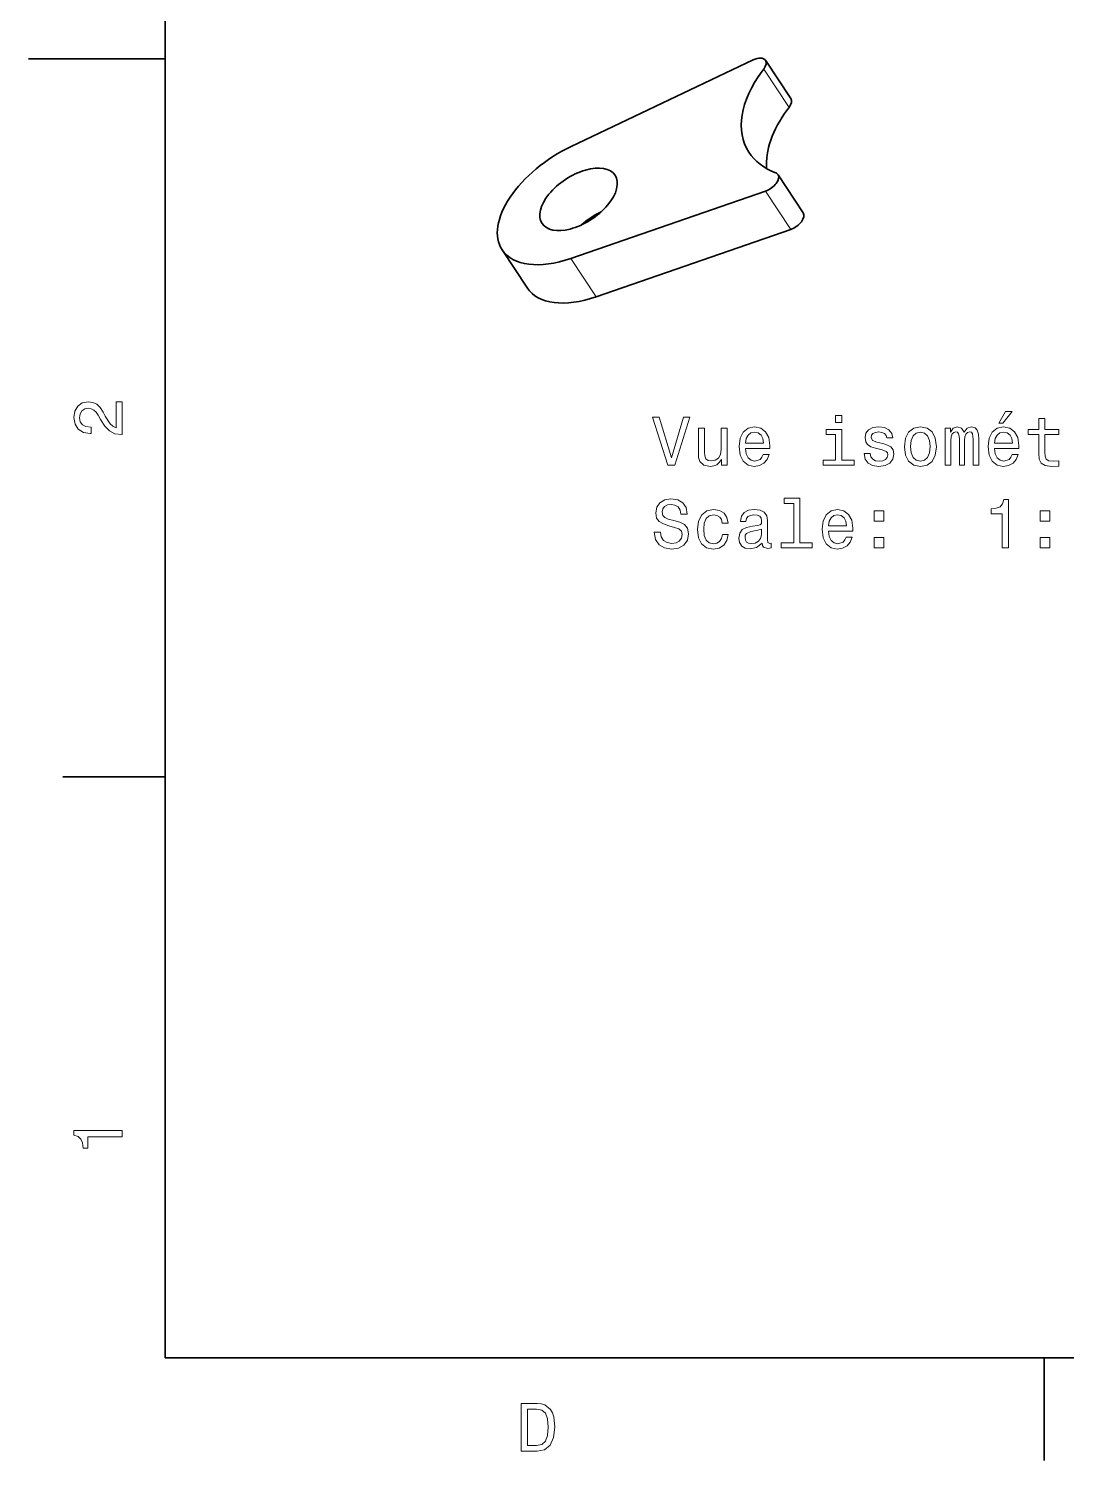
# Model space of a CAD drawing. Extents: x 0 to 297, y 0 to 210.
# Drawn here: x 0 to 75.9, y 2.5 to 107.2 of the extents above; entities that cross this region are included whole.
import ezdxf

# ---------------------------------------------------------------- set-up
doc = ezdxf.new("R2010")
doc.units = 0

msp = doc.modelspace()

# ---------------------------------------------------------------- linework, layer by layer
at = {"color": 7, "lineweight": 35}
for p, q in [((10, 200), (10, 10)), ((10, 10), (287, 10))]:
    msp.add_line(p, q, dxfattribs=at)
at = {"color": 7, "lineweight": 35, "ltscale": 0.25}
msp.add_line((10, 105), (0, 105), dxfattribs=at)
at = {"color": 7, "lineweight": 35, "ltscale": 0.368412}
msp.add_line((52.99432, 104.920006), (39.683258, 98.597061), dxfattribs=at)
at = {"color": 7, "lineweight": 35, "ltscale": 0.083885}
for p, q in [((53.910538, 104.892998), (55.758179, 102.09214)), ((56.6675, 93.727638), (54.819859, 96.528496)), ((36.484123, 88.236496), (34.636482, 91.037354))]:
    msp.add_line(p, q, dxfattribs=at)
at = {"color": 7, "lineweight": 35, "ltscale": 0.005123}
for p, q in [((53.77737, 104.255272), (53.654263, 104.091446)), ((55.625008, 101.454414), (55.501904, 101.290588))]:
    msp.add_line(p, q, dxfattribs=at)
at = {"color": 7, "lineweight": 13, "ltscale": 0.083884}
for p, q in [((53.77737, 104.255272), (55.625008, 101.454414)), ((55.750122, 92.531898), (53.902481, 95.332748)), ((41.52314, 87.60376), (39.675499, 90.40461))]:
    msp.add_line(p, q, dxfattribs=at)
at = {"color": 7, "lineweight": 35, "ltscale": 0.376409}
for p, q in [((39.675499, 90.40461), (53.902481, 95.332748)), ((41.52314, 87.60376), (55.750122, 92.531898))]:
    msp.add_line(p, q, dxfattribs=at)
at = {"color": 7, "lineweight": 35, "ltscale": 0.1875}
for p, q in [((10, 52.5), (2.5, 52.5)), ((74.300003, 10), (74.300003, 2.5))]:
    msp.add_line(p, q, dxfattribs=at)
at = {"color": 7, "lineweight": 13}
for points in [[(6.833213, 77.519447), (6.833213, 79.925072), (6.399496, 79.925072), (6.399496, 78.023773), (6.162464, 78.129684), (5.965778, 78.311241), (5.607709, 78.871033), (5.456412, 79.168587), (5.239553, 79.501442), (4.987392, 79.738472), (4.689842, 79.874641), (4.351945, 79.925072), (3.928314, 79.839333), (3.595461, 79.602303), (3.383646, 79.239189), (3.307997, 78.770172), (3.393732, 78.286018), (3.630764, 77.91787), (4.009006, 77.680832), (4.508286, 77.600143), (4.578891, 77.600143), (4.578891, 78.059074), (4.538545, 78.059074), (4.195605, 78.104462), (3.943444, 78.240631), (3.782061, 78.457489), (3.726585, 78.744957), (3.777017, 79.03746), (3.903098, 79.254318), (4.099784, 79.395531), (4.346902, 79.445961), (4.578891, 79.41066), (4.775577, 79.314842), (4.947046, 79.153458), (5.098343, 78.931557), (5.259727, 78.634003), (5.572406, 78.139771), (5.90526, 77.791786), (6.308718, 77.585014), (6.818084, 77.519447)], [(47.8988, 78.790878), (47.021278, 75.810333), (46.118538, 78.790878), (45.639431, 78.790878), (46.769115, 75.285835), (47.273438, 75.285835), (48.377907, 78.790878)], [(59.493179, 78.906876), (59.024158, 78.906876), (59.024158, 78.40255), (59.493179, 78.40255)], [(70.961479, 78.362206), (71.259033, 78.362206), (71.960037, 79.219551), (71.465805, 79.219551)], [(73.896637, 77.525032), (73.896637, 76.168404), (73.926895, 75.729637), (74.068108, 75.427048), (74.350525, 75.250534), (74.829636, 75.190018), (75.354126, 75.215233), (75.354126, 75.598518), (74.97084, 75.568253), (74.622864, 75.608604), (74.436264, 75.73468), (74.355568, 75.946495), (74.340439, 76.244049), (74.340439, 77.525032), (75.354126, 77.525032), (75.354126, 77.903267), (74.340439, 77.903267), (74.340439, 78.695061), (73.896637, 78.695061), (73.896637, 77.903267), (73.130066, 77.903267), (73.130066, 77.525032)], [(51.10125, 77.994049), (50.657444, 77.994049), (50.657444, 76.430649), (50.60701, 76.067535), (50.460758, 75.80529), (50.233814, 75.643906), (49.936264, 75.593475), (49.69923, 75.63382), (49.547935, 75.754852), (49.4622, 75.961624), (49.442028, 76.254135), (49.442028, 77.994049), (48.998222, 77.994049), (48.998222, 76.213791), (49.013351, 75.855721), (49.109173, 75.558167), (49.40168, 75.285835), (49.870701, 75.190018), (50.122864, 75.225319), (50.339722, 75.316093), (50.526321, 75.472435), (50.677616, 75.699379), (50.677616, 75.285835), (51.10125, 75.285835)], [(52.437702, 76.511337), (54.212921, 76.511337), (54.217964, 76.718109), (54.137272, 77.29808), (53.915367, 77.731804), (53.562344, 77.994049), (53.093323, 78.089867), (52.634388, 77.989006), (52.281364, 77.706581), (52.054417, 77.24765), (51.973728, 76.642464), (52.049374, 76.022148), (52.276321, 75.568253), (52.624302, 75.285835), (53.078194, 75.190018), (53.471565, 75.255577), (53.794331, 75.427048), (54.031364, 75.699379), (54.16753, 76.062492), (53.728771, 76.062492), (53.637993, 75.860764), (53.506866, 75.709465), (53.133667, 75.588432), (52.846207, 75.643906), (52.629345, 75.820419), (52.488136, 76.10788), (52.437702, 76.496208)], [(52.437702, 76.884537), (52.493179, 77.232521), (52.629345, 77.489723), (52.836121, 77.646065), (53.108452, 77.701538), (53.375744, 77.646065), (53.582516, 77.489723), (53.708595, 77.232521), (53.753986, 76.884537)], [(59.47805, 75.659035), (59.47805, 77.903267), (58.33828, 77.903267), (58.33828, 77.525032), (59.034245, 77.525032), (59.034245, 75.659035), (58.126465, 75.659035), (58.126465, 75.285835), (60.395916, 75.285835), (60.395916, 75.659035)], [(62.483814, 76.864365), (62.055138, 76.965233), (61.737415, 77.081223), (61.631508, 77.318253), (61.661766, 77.48468), (61.767677, 77.605721), (61.939144, 77.681366), (62.186264, 77.711624), (62.423294, 77.681366), (62.609894, 77.590591), (62.730934, 77.454422), (62.781364, 77.272865), (63.21508, 77.272865), (63.21508, 77.282951), (63.139435, 77.610764), (62.932663, 77.867966), (62.609894, 78.02935), (62.186264, 78.089867), (61.757591, 78.02935), (61.444908, 77.862923), (61.248222, 77.615807), (61.187706, 77.303123), (61.233093, 77.000534), (61.374302, 76.788719), (61.606293, 76.637421), (61.944187, 76.531509), (62.438423, 76.410477), (62.74102, 76.284393), (62.821709, 76.183533), (62.851967, 76.032234), (62.80658, 75.845634), (62.685543, 75.704422), (62.488857, 75.613647), (62.226608, 75.583389), (61.949234, 75.613647), (61.747501, 75.719551), (61.611336, 75.891022), (61.555859, 76.128052), (61.127186, 76.128052), (61.197792, 75.724594), (61.404564, 75.432091), (61.732372, 75.255577), (62.186264, 75.190018), (62.660324, 75.255577), (63.008308, 75.432091), (63.220123, 75.714508), (63.295773, 76.082664), (63.240295, 76.400391), (63.083958, 76.617249), (62.826752, 76.758461)], [(64.062347, 76.637421), (64.143036, 76.022148), (64.375023, 75.568253), (64.743179, 75.285835), (65.237411, 75.190018), (65.726608, 75.285835), (66.094765, 75.56321), (66.326752, 76.017105), (66.412491, 76.637421), (66.326752, 77.252693), (66.094765, 77.711624), (65.726608, 77.989006), (65.237411, 78.089867), (64.743179, 77.989006), (64.375023, 77.706581), (64.143036, 77.252693)], [(64.516235, 76.642464), (64.561623, 77.096352), (64.702835, 77.424164), (64.929779, 77.625893), (65.237411, 77.696495), (65.540009, 77.625893), (65.766953, 77.429207), (65.908165, 77.096352), (65.958595, 76.642464), (65.908165, 76.183533), (65.766953, 75.850677), (65.540009, 75.648949), (65.237411, 75.583389), (64.929779, 75.648949), (64.702835, 75.850677), (64.561623, 76.183533)], [(67.052979, 75.285835), (67.461479, 75.285835), (67.461479, 77.096352), (67.486694, 77.36869), (67.562347, 77.565376), (67.678337, 77.681366), (67.829636, 77.726761), (67.950676, 77.686409), (68.031364, 77.585548), (68.071709, 77.414078), (68.086838, 77.187134), (68.086838, 75.285835), (68.470123, 75.285835), (68.470123, 77.096352), (68.495346, 77.363647), (68.570992, 77.560333), (68.692032, 77.681366), (68.843323, 77.726761), (68.964363, 77.686409), (69.045052, 77.585548), (69.09549, 77.187134), (69.09549, 75.285835), (69.50399, 75.285835), (69.50399, 77.156876), (69.478775, 77.545204), (69.398079, 77.842751), (69.236694, 78.024307), (68.974449, 78.089867), (68.666809, 77.989006), (68.429779, 77.696495), (68.243179, 77.983963), (67.930496, 78.089867), (67.643036, 77.989006), (67.44635, 77.706581), (67.44635, 77.994049), (67.052979, 77.994049)], [(70.653839, 76.511337), (72.429062, 76.511337), (72.434097, 76.718109), (72.353409, 77.29808), (72.131508, 77.731804), (71.778481, 77.994049), (71.309464, 78.089867), (70.850525, 77.989006), (70.497505, 77.706581), (70.270554, 77.24765), (70.189865, 76.642464), (70.265518, 76.022148), (70.492462, 75.568253), (70.840439, 75.285835), (71.294334, 75.190018), (71.687706, 75.255577), (72.010468, 75.427048), (72.247505, 75.699379), (72.383667, 76.062492), (71.944908, 76.062492), (71.854126, 75.860764), (71.723007, 75.709465), (71.349808, 75.588432), (71.062347, 75.643906), (70.84549, 75.820419), (70.704277, 76.10788), (70.653839, 76.496208)], [(70.653839, 76.884537), (70.70932, 77.232521), (70.84549, 77.489723), (71.052261, 77.646065), (71.324593, 77.701538), (71.591881, 77.646065), (71.798653, 77.489723), (71.924736, 77.232521), (71.970123, 76.884537)], [(46.224445, 70.393906), (45.765514, 70.393906), (45.866379, 69.859322), (46.118538, 69.46595), (46.506866, 69.22892), (47.031364, 69.143188), (47.550816, 69.223877), (47.939144, 69.445778), (48.186264, 69.793762), (48.277042, 70.252693), (48.201393, 70.666237), (47.989578, 70.933533), (47.646637, 71.110046), (47.187702, 71.241165), (46.794331, 71.33699), (46.537128, 71.447937), (46.390873, 71.609322), (46.345486, 71.861481), (46.390873, 72.088432), (46.521996, 72.259903), (46.723728, 72.375893), (47.001102, 72.416237), (47.283524, 72.365807), (47.505428, 72.229637), (47.65168, 72.002693), (47.722286, 71.695061), (48.181221, 71.695061), (48.181221, 71.705147), (48.100529, 72.179207), (47.863495, 72.532234), (47.490295, 72.754135), (46.985973, 72.829781), (46.532085, 72.754135), (46.179058, 72.54232), (45.952114, 72.214508), (45.871422, 71.790878), (45.936981, 71.412636), (46.128624, 71.155434), (46.431221, 70.983963), (46.844765, 70.852837), (47.253265, 70.736847), (47.560902, 70.625893), (47.747501, 70.464508), (47.813065, 70.202263), (47.752544, 69.934975), (47.596207, 69.733246), (47.359173, 69.607162), (47.051537, 69.566818), (46.708595, 69.622292), (46.44635, 69.783676), (46.279922, 70.045921)], [(55.967964, 72.486847), (55.967964, 69.612206), (55.055138, 69.612206), (55.055138, 69.239006), (57.31955, 69.239006), (57.31955, 69.612206), (56.411766, 69.612206), (56.411766, 72.860046), (55.271996, 72.860046), (55.271996, 72.486847)], [(71.218681, 69.239006), (71.67762, 69.239006), (71.67762, 72.764221), (71.334679, 72.764221), (71.243896, 72.456589), (71.062347, 72.249817), (70.784966, 72.128777), (70.40168, 72.088432), (70.40168, 71.730362), (71.218681, 71.730362)], [(50.738136, 71.049522), (51.176895, 71.049522), (51.086121, 71.45298), (50.869259, 71.770706), (50.531364, 71.967392), (50.092602, 72.043037), (49.608452, 71.942177), (49.240295, 71.659752), (49.008308, 71.200821), (48.927616, 70.585548), (49.003265, 69.975319), (49.230209, 69.521423), (49.58828, 69.239006), (50.077473, 69.143188), (50.511192, 69.218834), (50.849087, 69.430649), (51.081074, 69.763504), (51.181938, 70.207306), (50.758308, 70.207306), (50.682659, 69.924889), (50.541451, 69.713066), (50.339722, 69.581947), (50.092602, 69.541603), (49.784966, 69.607162), (49.563065, 69.808891), (49.426895, 70.136703), (49.381508, 70.600677), (49.426895, 71.054565), (49.568108, 71.382378), (49.795052, 71.584106), (50.092602, 71.654709), (50.354851, 71.609322), (50.551537, 71.493332), (50.682659, 71.301689)], [(53.658165, 69.592033), (53.658165, 69.576904), (53.68338, 69.405434), (53.759029, 69.284393), (54.076752, 69.188576), (54.323872, 69.22892), (54.323872, 69.571861), (54.217964, 69.556732), (54.076752, 69.622292), (54.051537, 69.82402), (54.051537, 71.226036), (53.991016, 71.584106), (53.814507, 71.836266), (53.506866, 71.987564), (53.073151, 72.043037), (52.649521, 71.982521), (52.336838, 71.81105), (52.140152, 71.543762), (52.074593, 71.190735), (52.074593, 71.160477), (52.473007, 71.160477), (52.508308, 71.372292), (52.619259, 71.52359), (52.800816, 71.614365), (53.058022, 71.649666), (53.305138, 71.624451), (53.481651, 71.548805), (53.587559, 71.417679), (53.622864, 71.236122), (53.602688, 71.024307), (53.521996, 70.918404), (53.320267, 70.867966), (52.942024, 70.827621), (52.508308, 70.736847), (52.200672, 70.575462), (52.019115, 70.323303), (51.963638, 69.950104), (52.014072, 69.617249), (52.170414, 69.370132), (52.422573, 69.213791), (52.770557, 69.158318), (53.239578, 69.264221)], [(58.50975, 70.464508), (60.284966, 70.464508), (60.290009, 70.67128), (60.209316, 71.251251), (59.987415, 71.684975), (59.634392, 71.94722), (59.165367, 72.043037), (58.706436, 71.942177), (58.353409, 71.659752), (58.126465, 71.200821), (58.045773, 70.595634), (58.121422, 69.975319), (58.348366, 69.521423), (58.69635, 69.239006), (59.150238, 69.143188), (59.54361, 69.208748), (59.866379, 69.380219), (60.103409, 69.65255), (60.239578, 70.015663), (59.800816, 70.015663), (59.710037, 69.813934), (59.578915, 69.662636), (59.205715, 69.541603), (58.918251, 69.597076), (58.701393, 69.77359), (58.560181, 70.06105), (58.50975, 70.449379)], [(58.50975, 70.837708), (58.565224, 71.185692), (58.701393, 71.442894), (58.908165, 71.599236), (59.1805, 71.654709), (59.447792, 71.599236), (59.654564, 71.442894), (59.780643, 71.185692), (59.826035, 70.837708)], [(61.853409, 71.195778), (62.549377, 71.195778), (62.549377, 71.94722), (61.853409, 71.94722)], [(73.997498, 71.195778), (74.693466, 71.195778), (74.693466, 71.94722), (73.997498, 71.94722)], [(53.607735, 70.187134), (53.547215, 69.924889), (53.38583, 69.723152), (53.143757, 69.592033), (52.846207, 69.546646), (52.654564, 69.571861), (52.518394, 69.65255), (52.432659, 69.793762), (52.407444, 69.990448), (52.427616, 70.166962), (52.508308, 70.293037), (52.831074, 70.43425), (53.239578, 70.494766), (53.607735, 70.615807)], [(61.853409, 69.239006), (62.549377, 69.239006), (62.549377, 69.990448), (61.853409, 69.990448)], [(73.997498, 69.239006), (74.693466, 69.239006), (74.693466, 69.990448), (73.997498, 69.990448)], [(6.833213, 26.159222), (6.833213, 26.618156), (3.307997, 26.618156), (3.307997, 26.275217), (3.615634, 26.184439), (3.822406, 26.002882), (3.943444, 25.725506), (3.98379, 25.34222), (4.341859, 25.34222), (4.341859, 26.159222)], [(37.194958, 6.666787), (36.029972, 6.666787), (36.029972, 3.166787), (37.194958, 3.166787), (37.744667, 3.277738), (38.153168, 3.615634), (38.405331, 4.165346), (38.496109, 4.916787), (38.415417, 5.683357), (38.314552, 5.985951), (38.173344, 6.228026), (37.764839, 6.555836), (37.497551, 6.636527)], [(37.159653, 6.248199), (37.542938, 6.17255), (37.805187, 5.940562), (37.961525, 5.527017), (38.011959, 4.916787), (37.956482, 4.326729), (37.800144, 3.913184), (37.532852, 3.666066), (37.159653, 3.585375), (36.498989, 3.585375), (36.498989, 6.248199)]]:
    msp.add_lwpolyline(points, close=True, dxfattribs=at)
at = {"color": 7, "lineweight": 35}
for centre, major_axis, ratio, start_param, end_param in [((53.075813, 104.342331), (0.834736, 0.550652), 0.544371, 0.0000294657, 1.3180424725), ((53.075813, 104.342331), (0.834736, 0.550652), 0.544371, 5.2800651374, 6.2832147728), ((61.863235, 103.308685), (9.349735, 4.830719), 0.5638, 2.2900920779, 3.2016402005), ((54.92345, 101.541481), (0.834736, 0.550652), 0.544371, 5.2800651374, 6.2832147728), ((63.711067, 100.50795), (9.349937, 4.830803), 0.56379, 2.2901033838, 2.9161795599), ((40.229244, 94.726669), (5.592731, 3.689354), 0.544371, 1.3180424725, 3.1415786686), ((61.873203, 103.314514), (9.359554, 4.836838), 0.563462, 3.2015559331, 3.5959635987), ((40.229244, 94.726669), (2.671154, 1.762077), 0.544371, 6.2831567858, 9.4247494394), ((40.229244, 94.726669), (2.671154, 1.762077), 0.544371, 4.1459561839, 6.2831567858), ((53.98513, 95.977837), (0.834736, 0.550652), 0.544371, 4.2743056591, 6.2832063931), ((53.98513, 95.977837), (0.834736, 0.550652), 0.544371, 0.0000210859, 0.3621965215), ((42.076881, 91.925812), (2.671154, 1.762077), 0.544371, 1.2972509119, 1.8442333734), ((55.832771, 93.176979), (0.834736, 0.550652), 0.544371, 4.2743056591, 6.2832063931), ((40.229244, 94.726669), (2.671154, 1.762077), 0.544371, 3.1415641322, 4.1459561839), ((40.229244, 94.726669), (5.592731, 3.689354), 0.544371, 3.1415786686, 4.2743056591), ((42.076881, 91.925812), (5.592731, 3.689354), 0.544371, 3.1415786686, 4.2743056591)]:
    msp.add_ellipse(centre, major_axis=major_axis, ratio=ratio, start_param=start_param, end_param=end_param, dxfattribs=at)

doc.saveas('drawing.dxf')
